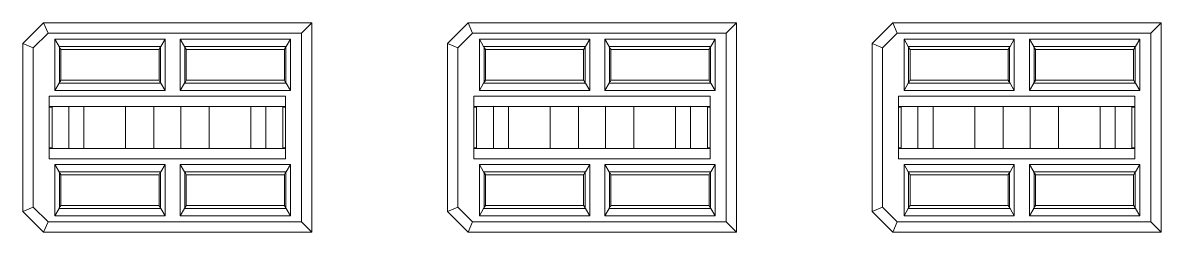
# Model space of a CAD drawing. Header units: millimetres. Extents: x 5 to 589, y 5 to 415.
# Drawn here: x 186.4 to 240.9, y 306.7 to 316.8 of the extents above; entities that cross this region are included whole.
import ezdxf

# ---------------------------------------------------------------- set-up
doc = ezdxf.new("R2010")
doc.units = ezdxf.units.MM

msp = doc.modelspace()

# ---------------------------------------------------------------- linework, layer by layer
at = {"color": 7, "linetype": 'Continuous', "lineweight": 15}
for p, q in [((187.436, 316.769), (186.436, 315.769)), ((187.644, 316.269), (187.436, 316.769)), ((200.276, 316.769), (187.436, 316.769)), ((200.276, 316.769), (199.776, 316.269)), ((200.276, 306.729), (200.276, 316.769)), ((207.756, 316.769), (206.756, 315.769)), ((207.964, 316.269), (207.756, 316.769)), ((220.596, 316.769), (207.756, 316.769)), ((220.596, 316.769), (220.096, 316.269)), ((220.596, 306.729), (220.596, 316.769)), ((228.076, 316.769), (227.076, 315.769)), ((228.284, 316.269), (228.076, 316.769)), ((240.916, 316.769), (228.076, 316.769)), ((240.916, 316.769), (240.416, 316.269)), ((240.916, 306.729), (240.916, 316.769)), ((186.936, 315.562), (187.644, 316.269)), ((199.776, 316.269), (187.644, 316.269)), ((199.776, 307.229), (199.776, 316.269)), ((207.256, 315.562), (207.964, 316.269)), ((220.096, 316.269), (207.964, 316.269)), ((220.096, 307.229), (220.096, 316.269)), ((227.576, 315.562), (228.284, 316.269)), ((240.416, 316.269), (228.284, 316.269)), ((240.416, 307.229), (240.416, 316.269)), ((186.436, 307.729), (186.436, 315.769)), ((186.936, 315.562), (186.436, 315.769)), ((186.936, 315.562), (186.936, 307.936)), ((187.968, 315.979), (193.245, 315.979)), ((187.968, 315.979), (188.172, 315.625)), ((187.968, 313.519), (187.968, 315.979)), ((193.041, 315.625), (188.172, 315.625)), ((188.189, 315.597), (188.189, 313.9)), ((188.256, 314.013), (188.256, 315.484)), ((192.956, 315.479), (188.256, 315.479)), ((192.956, 314.013), (192.956, 315.484)), ((193.023, 315.597), (193.023, 313.9)), ((193.245, 315.979), (193.041, 315.625)), ((193.245, 315.979), (193.245, 313.519)), ((193.968, 315.979), (199.245, 315.979)), ((193.968, 313.519), (193.968, 315.979)), ((193.968, 315.979), (194.172, 315.625)), ((199.041, 315.625), (194.172, 315.625)), ((194.189, 315.597), (194.189, 313.9)), ((194.256, 314.013), (194.256, 315.484)), ((198.956, 315.479), (194.256, 315.479)), ((198.956, 314.013), (198.956, 315.484)), ((199.023, 315.597), (199.023, 313.9)), ((199.245, 315.979), (199.041, 315.625)), ((199.245, 315.979), (199.245, 313.519)), ((207.256, 315.562), (206.756, 315.769)), ((206.756, 307.729), (206.756, 315.769)), ((207.256, 315.562), (207.256, 307.936)), ((208.288, 313.519), (208.288, 315.979)), ((208.288, 315.979), (208.492, 315.625)), ((208.288, 315.979), (213.565, 315.979)), ((213.361, 315.625), (208.492, 315.625)), ((208.509, 315.597), (208.509, 313.9)), ((208.576, 314.013), (208.576, 315.484)), ((213.276, 315.479), (208.576, 315.479)), ((213.276, 314.013), (213.276, 315.484)), ((213.343, 315.597), (213.343, 313.9)), ((213.565, 315.979), (213.361, 315.625)), ((213.565, 315.979), (213.565, 313.519)), ((214.288, 315.979), (219.565, 315.979)), ((214.288, 313.519), (214.288, 315.979)), ((214.288, 315.979), (214.492, 315.625)), ((219.361, 315.625), (214.492, 315.625)), ((214.509, 315.597), (214.509, 313.9)), ((214.576, 314.013), (214.576, 315.484)), ((219.276, 315.479), (214.576, 315.479)), ((219.276, 314.013), (219.276, 315.484)), ((219.343, 315.597), (219.343, 313.9)), ((219.565, 315.979), (219.361, 315.625)), ((219.565, 315.979), (219.565, 313.519)), ((227.076, 307.729), (227.076, 315.769)), ((227.576, 315.562), (227.076, 315.769)), ((227.576, 315.562), (227.576, 307.936)), ((228.608, 313.519), (228.608, 315.979)), ((228.608, 315.979), (228.812, 315.625)), ((228.608, 315.979), (233.885, 315.979)), ((233.681, 315.625), (228.812, 315.625)), ((228.829, 315.597), (228.829, 313.9)), ((228.896, 314.013), (228.896, 315.484)), ((233.596, 315.479), (228.896, 315.479)), ((233.596, 314.013), (233.596, 315.484)), ((233.663, 315.597), (233.663, 313.9)), ((233.885, 315.979), (233.681, 315.625)), ((233.885, 315.979), (233.885, 313.519)), ((234.608, 315.979), (239.885, 315.979)), ((234.608, 313.519), (234.608, 315.979)), ((234.608, 315.979), (234.812, 315.625)), ((239.681, 315.625), (234.812, 315.625)), ((234.829, 315.597), (234.829, 313.9)), ((234.896, 314.013), (234.896, 315.484)), ((239.596, 315.479), (234.896, 315.479)), ((239.596, 314.013), (239.596, 315.484)), ((239.663, 315.597), (239.663, 313.9)), ((239.885, 315.979), (239.681, 315.625)), ((239.885, 315.979), (239.885, 313.519)), ((188.172, 313.872), (187.968, 313.519)), ((188.172, 313.872), (193.041, 313.872)), ((192.956, 314.019), (188.256, 314.019)), ((193.041, 313.872), (193.245, 313.519)), ((193.968, 313.519), (194.172, 313.872)), ((194.172, 313.872), (199.041, 313.872)), ((198.956, 314.019), (194.256, 314.019)), ((199.041, 313.872), (199.245, 313.519)), ((208.492, 313.872), (208.288, 313.519)), ((208.492, 313.872), (213.361, 313.872)), ((213.276, 314.019), (208.576, 314.019)), ((213.361, 313.872), (213.565, 313.519)), ((214.288, 313.519), (214.492, 313.872)), ((214.492, 313.872), (219.361, 313.872)), ((219.276, 314.019), (214.576, 314.019)), ((219.361, 313.872), (219.565, 313.519)), ((228.812, 313.872), (228.608, 313.519)), ((228.812, 313.872), (233.681, 313.872)), ((233.596, 314.019), (228.896, 314.019)), ((233.681, 313.872), (233.885, 313.519)), ((234.608, 313.519), (234.812, 313.872)), ((234.812, 313.872), (239.681, 313.872)), ((239.596, 314.019), (234.896, 314.019)), ((239.681, 313.872), (239.885, 313.519)), ((193.245, 313.519), (187.968, 313.519)), ((199.245, 313.519), (193.968, 313.519)), ((213.565, 313.519), (208.288, 313.519)), ((219.565, 313.519), (214.288, 313.519)), ((233.885, 313.519), (228.608, 313.519)), ((239.885, 313.519), (234.608, 313.519)), ((187.7, 313.249), (199.013, 313.249)), ((187.7, 310.249), (187.7, 313.249)), ((187.7, 312.749), (199.013, 312.749)), ((187.836, 312.729), (187.7, 312.729)), ((187.836, 312.749), (187.836, 312.729)), ((187.836, 310.769), (187.836, 312.729)), ((188.636, 310.749), (188.636, 312.749)), ((189.356, 310.749), (189.356, 312.749)), ((191.356, 310.749), (191.356, 312.749)), ((192.706, 310.749), (192.706, 312.749)), ((194.006, 310.749), (194.006, 312.749)), ((195.356, 310.749), (195.356, 312.749)), ((197.356, 312.749), (197.356, 310.749)), ((198.076, 312.749), (198.076, 310.749)), ((198.876, 312.749), (198.876, 312.729)), ((199.013, 312.729), (198.876, 312.729)), ((198.876, 310.769), (198.876, 312.729)), ((199.013, 313.249), (199.013, 310.249)), ((208.02, 313.249), (219.333, 313.249)), ((208.02, 310.249), (208.02, 313.249)), ((208.02, 312.749), (219.333, 312.749)), ((208.156, 312.729), (208.02, 312.729)), ((208.156, 312.749), (208.156, 312.729)), ((208.156, 310.769), (208.156, 312.729)), ((208.956, 310.749), (208.956, 312.749)), ((209.676, 310.749), (209.676, 312.749)), ((211.676, 310.749), (211.676, 312.749)), ((213.026, 310.749), (213.026, 312.749)), ((214.326, 310.749), (214.326, 312.749)), ((215.676, 310.749), (215.676, 312.749)), ((217.676, 312.749), (217.676, 310.749)), ((218.396, 312.749), (218.396, 310.749)), ((219.196, 312.749), (219.196, 312.729)), ((219.333, 312.729), (219.196, 312.729)), ((219.196, 310.769), (219.196, 312.729)), ((219.333, 313.249), (219.333, 310.249)), ((228.34, 313.249), (239.653, 313.249)), ((228.34, 310.249), (228.34, 313.249)), ((228.34, 312.749), (239.653, 312.749)), ((228.476, 312.729), (228.34, 312.729)), ((228.476, 312.749), (228.476, 312.729)), ((228.476, 310.769), (228.476, 312.729)), ((229.276, 310.749), (229.276, 312.749)), ((229.996, 310.749), (229.996, 312.749)), ((231.996, 310.749), (231.996, 312.749)), ((233.346, 310.749), (233.346, 312.749)), ((234.646, 310.749), (234.646, 312.749)), ((235.996, 310.749), (235.996, 312.749)), ((237.996, 312.749), (237.996, 310.749)), ((238.716, 312.749), (238.716, 310.749)), ((239.516, 312.749), (239.516, 312.729)), ((239.653, 312.729), (239.516, 312.729)), ((239.516, 310.769), (239.516, 312.729)), ((239.653, 313.249), (239.653, 310.249)), ((187.836, 310.769), (187.7, 310.769)), ((187.7, 310.749), (199.013, 310.749)), ((187.836, 310.769), (187.836, 310.749)), ((198.876, 310.769), (198.876, 310.749)), ((199.013, 310.769), (198.876, 310.769)), ((208.156, 310.769), (208.02, 310.769)), ((208.02, 310.749), (219.333, 310.749)), ((208.156, 310.769), (208.156, 310.749)), ((219.196, 310.769), (219.196, 310.749)), ((219.333, 310.769), (219.196, 310.769)), ((228.476, 310.769), (228.34, 310.769)), ((228.34, 310.749), (239.653, 310.749)), ((228.476, 310.769), (228.476, 310.749)), ((239.516, 310.769), (239.516, 310.749)), ((239.653, 310.769), (239.516, 310.769)), ((199.013, 310.249), (187.7, 310.249)), ((219.333, 310.249), (208.02, 310.249)), ((239.653, 310.249), (228.34, 310.249)), ((187.968, 309.979), (193.245, 309.979)), ((187.968, 307.519), (187.968, 309.979)), ((187.968, 309.979), (188.172, 309.625)), ((188.172, 309.625), (193.041, 309.625)), ((188.189, 309.597), (188.189, 307.9)), ((188.256, 308.013), (188.256, 309.484)), ((188.256, 309.479), (192.956, 309.479)), ((192.956, 309.484), (192.956, 308.013)), ((193.023, 309.597), (193.023, 307.9)), ((193.041, 309.625), (193.245, 309.979)), ((193.245, 309.979), (193.245, 307.519)), ((193.968, 309.979), (199.245, 309.979)), ((193.968, 307.519), (193.968, 309.979)), ((193.968, 309.979), (194.172, 309.625)), ((194.172, 309.625), (199.041, 309.625)), ((194.189, 309.597), (194.189, 307.9)), ((194.256, 308.013), (194.256, 309.484)), ((194.256, 309.479), (198.956, 309.479)), ((198.956, 309.484), (198.956, 308.013)), ((199.023, 309.597), (199.023, 307.9)), ((199.245, 309.979), (199.041, 309.625)), ((199.245, 309.979), (199.245, 307.519)), ((208.288, 309.979), (213.565, 309.979)), ((208.288, 307.519), (208.288, 309.979)), ((208.288, 309.979), (208.492, 309.625)), ((208.492, 309.625), (213.361, 309.625)), ((208.509, 309.597), (208.509, 307.9)), ((208.576, 308.013), (208.576, 309.484)), ((208.576, 309.479), (213.276, 309.479)), ((213.276, 309.484), (213.276, 308.013)), ((213.343, 309.597), (213.343, 307.9)), ((213.361, 309.625), (213.565, 309.979)), ((213.565, 309.979), (213.565, 307.519)), ((214.288, 309.979), (219.565, 309.979)), ((214.288, 307.519), (214.288, 309.979)), ((214.288, 309.979), (214.492, 309.625)), ((214.492, 309.625), (219.361, 309.625)), ((214.509, 309.597), (214.509, 307.9)), ((214.576, 308.013), (214.576, 309.484)), ((214.576, 309.479), (219.276, 309.479)), ((219.276, 309.484), (219.276, 308.013)), ((219.343, 309.597), (219.343, 307.9)), ((219.565, 309.979), (219.361, 309.625)), ((219.565, 309.979), (219.565, 307.519)), ((228.608, 309.979), (233.885, 309.979)), ((228.608, 307.519), (228.608, 309.979)), ((228.608, 309.979), (228.812, 309.625)), ((228.812, 309.625), (233.681, 309.625)), ((228.829, 309.597), (228.829, 307.9)), ((228.896, 308.013), (228.896, 309.484)), ((228.896, 309.479), (233.596, 309.479)), ((233.596, 309.484), (233.596, 308.013)), ((233.663, 309.597), (233.663, 307.9)), ((233.681, 309.625), (233.885, 309.979)), ((233.885, 309.979), (233.885, 307.519)), ((234.608, 309.979), (239.885, 309.979)), ((234.608, 307.519), (234.608, 309.979)), ((234.608, 309.979), (234.812, 309.625)), ((234.812, 309.625), (239.681, 309.625)), ((234.829, 309.597), (234.829, 307.9)), ((234.896, 308.013), (234.896, 309.484)), ((234.896, 309.479), (239.596, 309.479)), ((239.596, 309.484), (239.596, 308.013)), ((239.663, 309.597), (239.663, 307.9)), ((239.885, 309.979), (239.681, 309.625)), ((239.885, 309.979), (239.885, 307.519)), ((186.436, 307.729), (186.936, 307.936)), ((186.936, 307.936), (187.644, 307.229)), ((188.172, 307.872), (187.968, 307.519)), ((188.172, 307.872), (193.041, 307.872)), ((192.956, 308.019), (188.256, 308.019)), ((193.041, 307.872), (193.245, 307.519)), ((194.172, 307.872), (193.968, 307.519)), ((194.172, 307.872), (199.041, 307.872)), ((198.956, 308.019), (194.256, 308.019)), ((199.041, 307.872), (199.245, 307.519)), ((206.756, 307.729), (207.256, 307.936)), ((207.256, 307.936), (207.964, 307.229)), ((208.492, 307.872), (208.288, 307.519)), ((208.492, 307.872), (213.361, 307.872)), ((213.276, 308.019), (208.576, 308.019)), ((213.361, 307.872), (213.565, 307.519)), ((214.492, 307.872), (214.288, 307.519)), ((214.492, 307.872), (219.361, 307.872)), ((219.276, 308.019), (214.576, 308.019)), ((219.361, 307.872), (219.565, 307.519)), ((227.076, 307.729), (227.576, 307.936)), ((227.576, 307.936), (228.284, 307.229)), ((228.812, 307.872), (228.608, 307.519)), ((228.812, 307.872), (233.681, 307.872)), ((233.596, 308.019), (228.896, 308.019)), ((233.681, 307.872), (233.885, 307.519)), ((234.812, 307.872), (234.608, 307.519)), ((234.812, 307.872), (239.681, 307.872)), ((239.596, 308.019), (234.896, 308.019)), ((239.681, 307.872), (239.885, 307.519)), ((187.436, 306.729), (186.436, 307.729)), ((193.245, 307.519), (187.968, 307.519)), ((199.245, 307.519), (193.968, 307.519)), ((207.756, 306.729), (206.756, 307.729)), ((213.565, 307.519), (208.288, 307.519)), ((219.565, 307.519), (214.288, 307.519)), ((228.076, 306.729), (227.076, 307.729)), ((233.885, 307.519), (228.608, 307.519)), ((239.885, 307.519), (234.608, 307.519)), ((187.644, 307.229), (187.436, 306.729)), ((200.276, 306.729), (187.436, 306.729)), ((187.644, 307.229), (199.776, 307.229)), ((200.276, 306.729), (199.776, 307.229)), ((207.964, 307.229), (207.756, 306.729)), ((220.596, 306.729), (207.756, 306.729)), ((207.964, 307.229), (220.096, 307.229)), ((220.596, 306.729), (220.096, 307.229)), ((228.284, 307.229), (228.076, 306.729)), ((240.916, 306.729), (228.076, 306.729)), ((228.284, 307.229), (240.416, 307.229)), ((240.916, 306.729), (240.416, 307.229))]:
    msp.add_line(p, q, dxfattribs=at)
for centre, start_param, end_param in [((188.376, 315.979), 2.356194, 2.438914), ((192.837, 315.979), 3.844272, 3.926991), ((194.376, 315.979), 2.356194, 2.438914), ((198.837, 315.979), 3.844272, 3.926991), ((208.696, 315.979), 2.356194, 2.438914), ((213.157, 315.979), 3.844272, 3.926991), ((214.696, 315.979), 2.356194, 2.438914), ((219.157, 315.979), 3.844272, 3.926991), ((229.016, 315.979), 2.356194, 2.438914), ((233.477, 315.979), 3.844272, 3.926991), ((235.016, 315.979), 2.356194, 2.438914), ((239.477, 315.979), 3.844272, 3.926991), ((188.376, 313.519), 0.702679, 0.785398), ((192.837, 313.519), 5.497787, 5.580506), ((194.376, 313.519), 0.702679, 0.785398), ((198.837, 313.519), 5.497787, 5.580506), ((208.696, 313.519), 0.702679, 0.785398), ((213.157, 313.519), 5.497787, 5.580506), ((214.696, 313.519), 0.702679, 0.785398), ((219.157, 313.519), 5.497787, 5.580506), ((229.016, 313.519), 0.702679, 0.785398), ((233.477, 313.519), 5.497787, 5.580506), ((235.016, 313.519), 0.702679, 0.785398), ((239.477, 313.519), 5.497787, 5.580506), ((188.376, 309.979), 2.356194, 2.438914), ((192.837, 309.979), 3.844272, 3.926991), ((194.376, 309.979), 2.356194, 2.438914), ((198.837, 309.979), 3.844272, 3.926991), ((208.696, 309.979), 2.356194, 2.438914), ((213.157, 309.979), 3.844272, 3.926991), ((214.696, 309.979), 2.356194, 2.438914), ((219.157, 309.979), 3.844272, 3.926991), ((229.016, 309.979), 2.356194, 2.438914), ((233.477, 309.979), 3.844272, 3.926991), ((235.016, 309.979), 2.356194, 2.438914), ((239.477, 309.979), 3.844272, 3.926991), ((188.376, 307.519), 0.702679, 0.785398), ((192.837, 307.519), 5.497787, 5.580506), ((194.376, 307.519), 0.702679, 0.785398), ((198.837, 307.519), 5.497787, 5.580506), ((208.696, 307.519), 0.702679, 0.785398), ((213.157, 307.519), 5.497787, 5.580506), ((214.696, 307.519), 0.702679, 0.785398), ((219.157, 307.519), 5.497787, 5.580506), ((229.016, 307.519), 0.702679, 0.785398), ((233.477, 307.519), 5.497787, 5.580506), ((235.016, 307.519), 0.702679, 0.785398), ((239.477, 307.519), 5.497787, 5.580506)]:
    msp.add_ellipse(centre, major_axis=(0, 0.5), ratio=0.57735, start_param=start_param, end_param=end_param, dxfattribs=at)
for points, knots in [([(188.256, 315.484), (188.253, 315.495), (188.245, 315.516), (188.208, 315.57), (188.189, 315.597)], [0, 0, 0, 0, 0.493168, 1, 1, 1, 1]), ([(193.023, 315.597), (193.005, 315.571), (192.968, 315.517), (192.96, 315.495), (192.956, 315.484)], [0, 0, 0, 0, 0.497833, 1, 1, 1, 1]), ([(194.256, 315.484), (194.253, 315.495), (194.245, 315.516), (194.208, 315.57), (194.189, 315.597)], [0, 0, 0, 0, 0.493168, 1, 1, 1, 1]), ([(199.023, 315.597), (199.005, 315.571), (198.968, 315.517), (198.96, 315.495), (198.956, 315.484)], [0, 0, 0, 0, 0.497833, 1, 1, 1, 1]), ([(208.576, 315.484), (208.573, 315.495), (208.565, 315.516), (208.528, 315.57), (208.509, 315.597)], [0, 0, 0, 0, 0.493168, 1, 1, 1, 1]), ([(213.343, 315.597), (213.325, 315.571), (213.288, 315.517), (213.28, 315.495), (213.276, 315.484)], [0, 0, 0, 0, 0.497827, 1, 1, 1, 1]), ([(214.576, 315.484), (214.573, 315.495), (214.565, 315.516), (214.528, 315.57), (214.509, 315.597)], [0, 0, 0, 0, 0.493168, 1, 1, 1, 1]), ([(219.343, 315.597), (219.325, 315.571), (219.288, 315.517), (219.28, 315.495), (219.276, 315.484)], [0, 0, 0, 0, 0.497833, 1, 1, 1, 1]), ([(228.896, 315.484), (228.893, 315.495), (228.885, 315.516), (228.848, 315.57), (228.829, 315.597)], [0, 0, 0, 0, 0.493172, 1, 1, 1, 1]), ([(233.663, 315.597), (233.645, 315.571), (233.608, 315.517), (233.6, 315.495), (233.596, 315.484)], [0, 0, 0, 0, 0.497833, 1, 1, 1, 1]), ([(234.896, 315.484), (234.893, 315.495), (234.885, 315.516), (234.848, 315.57), (234.829, 315.597)], [0, 0, 0, 0, 0.493168, 1, 1, 1, 1]), ([(239.663, 315.597), (239.645, 315.571), (239.608, 315.517), (239.6, 315.495), (239.596, 315.484)], [0, 0, 0, 0, 0.497833, 1, 1, 1, 1]), ([(188.189, 313.9), (188.208, 313.927), (188.245, 313.981), (188.253, 314.003), (188.256, 314.013)], [0, 0, 0, 0, 0.497833, 1, 1, 1, 1]), ([(192.956, 314.013), (192.96, 314.003), (192.968, 313.981), (193.005, 313.928), (193.023, 313.9)], [0, 0, 0, 0, 0.493168, 1, 1, 1, 1]), ([(194.189, 313.9), (194.208, 313.927), (194.245, 313.981), (194.253, 314.003), (194.256, 314.013)], [0, 0, 0, 0, 0.497833, 1, 1, 1, 1]), ([(198.956, 314.013), (198.96, 314.003), (198.968, 313.981), (199.005, 313.928), (199.023, 313.9)], [0, 0, 0, 0, 0.493168, 1, 1, 1, 1]), ([(208.509, 313.9), (208.528, 313.927), (208.565, 313.981), (208.573, 314.003), (208.576, 314.013)], [0, 0, 0, 0, 0.497833, 1, 1, 1, 1]), ([(213.276, 314.013), (213.28, 314.003), (213.288, 313.981), (213.325, 313.928), (213.343, 313.9)], [0, 0, 0, 0, 0.493168, 1, 1, 1, 1]), ([(214.509, 313.9), (214.528, 313.927), (214.565, 313.981), (214.573, 314.003), (214.576, 314.013)], [0, 0, 0, 0, 0.497833, 1, 1, 1, 1]), ([(219.276, 314.013), (219.28, 314.003), (219.288, 313.981), (219.325, 313.928), (219.343, 313.9)], [0, 0, 0, 0, 0.493168, 1, 1, 1, 1]), ([(228.829, 313.9), (228.848, 313.927), (228.885, 313.981), (228.893, 314.003), (228.896, 314.013)], [0, 0, 0, 0, 0.497828, 1, 1, 1, 1]), ([(233.596, 314.013), (233.6, 314.003), (233.608, 313.981), (233.645, 313.928), (233.663, 313.9)], [0, 0, 0, 0, 0.493168, 1, 1, 1, 1]), ([(234.829, 313.9), (234.848, 313.927), (234.885, 313.981), (234.893, 314.003), (234.896, 314.013)], [0, 0, 0, 0, 0.497833, 1, 1, 1, 1]), ([(239.596, 314.013), (239.6, 314.003), (239.608, 313.981), (239.645, 313.928), (239.663, 313.9)], [0, 0, 0, 0, 0.493168, 1, 1, 1, 1]), ([(188.189, 309.597), (188.208, 309.571), (188.245, 309.517), (188.253, 309.495), (188.256, 309.484)], [0, 0, 0, 0, 0.497826, 1, 1, 1, 1]), ([(192.956, 309.484), (192.96, 309.495), (192.968, 309.516), (193.005, 309.57), (193.023, 309.597)], [0, 0, 0, 0, 0.493174, 1, 1, 1, 1]), ([(194.256, 309.484), (194.253, 309.495), (194.245, 309.516), (194.208, 309.57), (194.189, 309.597)], [0, 0, 0, 0, 0.493174, 1, 1, 1, 1]), ([(199.023, 309.597), (199.005, 309.571), (198.968, 309.517), (198.96, 309.495), (198.956, 309.484)], [0, 0, 0, 0, 0.497826, 1, 1, 1, 1]), ([(208.509, 309.597), (208.528, 309.571), (208.565, 309.517), (208.573, 309.495), (208.576, 309.484)], [0, 0, 0, 0, 0.497826, 1, 1, 1, 1]), ([(213.276, 309.484), (213.28, 309.495), (213.288, 309.516), (213.325, 309.57), (213.343, 309.597)], [0, 0, 0, 0, 0.493174, 1, 1, 1, 1]), ([(214.576, 309.484), (214.573, 309.495), (214.565, 309.516), (214.528, 309.57), (214.509, 309.597)], [0, 0, 0, 0, 0.493174, 1, 1, 1, 1]), ([(219.343, 309.597), (219.325, 309.571), (219.288, 309.517), (219.28, 309.495), (219.276, 309.484)], [0, 0, 0, 0, 0.497826, 1, 1, 1, 1]), ([(228.829, 309.597), (228.848, 309.571), (228.885, 309.517), (228.893, 309.495), (228.896, 309.484)], [0, 0, 0, 0, 0.497822, 1, 1, 1, 1]), ([(233.596, 309.484), (233.6, 309.495), (233.608, 309.516), (233.645, 309.57), (233.663, 309.597)], [0, 0, 0, 0, 0.493174, 1, 1, 1, 1]), ([(234.896, 309.484), (234.893, 309.495), (234.885, 309.516), (234.848, 309.57), (234.829, 309.597)], [0, 0, 0, 0, 0.493174, 1, 1, 1, 1]), ([(239.663, 309.597), (239.645, 309.571), (239.608, 309.517), (239.6, 309.495), (239.596, 309.484)], [0, 0, 0, 0, 0.497826, 1, 1, 1, 1]), ([(188.189, 307.9), (188.208, 307.927), (188.245, 307.981), (188.253, 308.003), (188.256, 308.013)], [0, 0, 0, 0, 0.497822, 1, 1, 1, 1]), ([(193.023, 307.9), (193.005, 307.927), (192.968, 307.981), (192.96, 308.003), (192.956, 308.013)], [0, 0, 0, 0, 0.497822, 1, 1, 1, 1]), ([(194.189, 307.9), (194.208, 307.927), (194.245, 307.981), (194.253, 308.003), (194.256, 308.013)], [0, 0, 0, 0, 0.497822, 1, 1, 1, 1]), ([(199.023, 307.9), (199.005, 307.927), (198.968, 307.981), (198.96, 308.003), (198.956, 308.013)], [0, 0, 0, 0, 0.497822, 1, 1, 1, 1]), ([(208.509, 307.9), (208.528, 307.927), (208.565, 307.981), (208.573, 308.003), (208.576, 308.013)], [0, 0, 0, 0, 0.497822, 1, 1, 1, 1]), ([(213.343, 307.9), (213.325, 307.927), (213.288, 307.981), (213.28, 308.003), (213.276, 308.013)], [0, 0, 0, 0, 0.497816, 1, 1, 1, 1]), ([(214.509, 307.9), (214.528, 307.927), (214.565, 307.981), (214.573, 308.003), (214.576, 308.013)], [0, 0, 0, 0, 0.497822, 1, 1, 1, 1]), ([(219.343, 307.9), (219.325, 307.927), (219.288, 307.981), (219.28, 308.003), (219.276, 308.013)], [0, 0, 0, 0, 0.497822, 1, 1, 1, 1]), ([(228.829, 307.9), (228.848, 307.927), (228.885, 307.981), (228.893, 308.003), (228.896, 308.013)], [0, 0, 0, 0, 0.497818, 1, 1, 1, 1]), ([(233.663, 307.9), (233.645, 307.927), (233.608, 307.981), (233.6, 308.003), (233.596, 308.013)], [0, 0, 0, 0, 0.497822, 1, 1, 1, 1]), ([(234.829, 307.9), (234.848, 307.927), (234.885, 307.981), (234.893, 308.003), (234.896, 308.013)], [0, 0, 0, 0, 0.497822, 1, 1, 1, 1]), ([(239.663, 307.9), (239.645, 307.927), (239.608, 307.981), (239.6, 308.003), (239.596, 308.013)], [0, 0, 0, 0, 0.497822, 1, 1, 1, 1])]:
    msp.add_open_spline(points, degree=3, knots=knots, dxfattribs=at)

doc.saveas('drawing.dxf')
